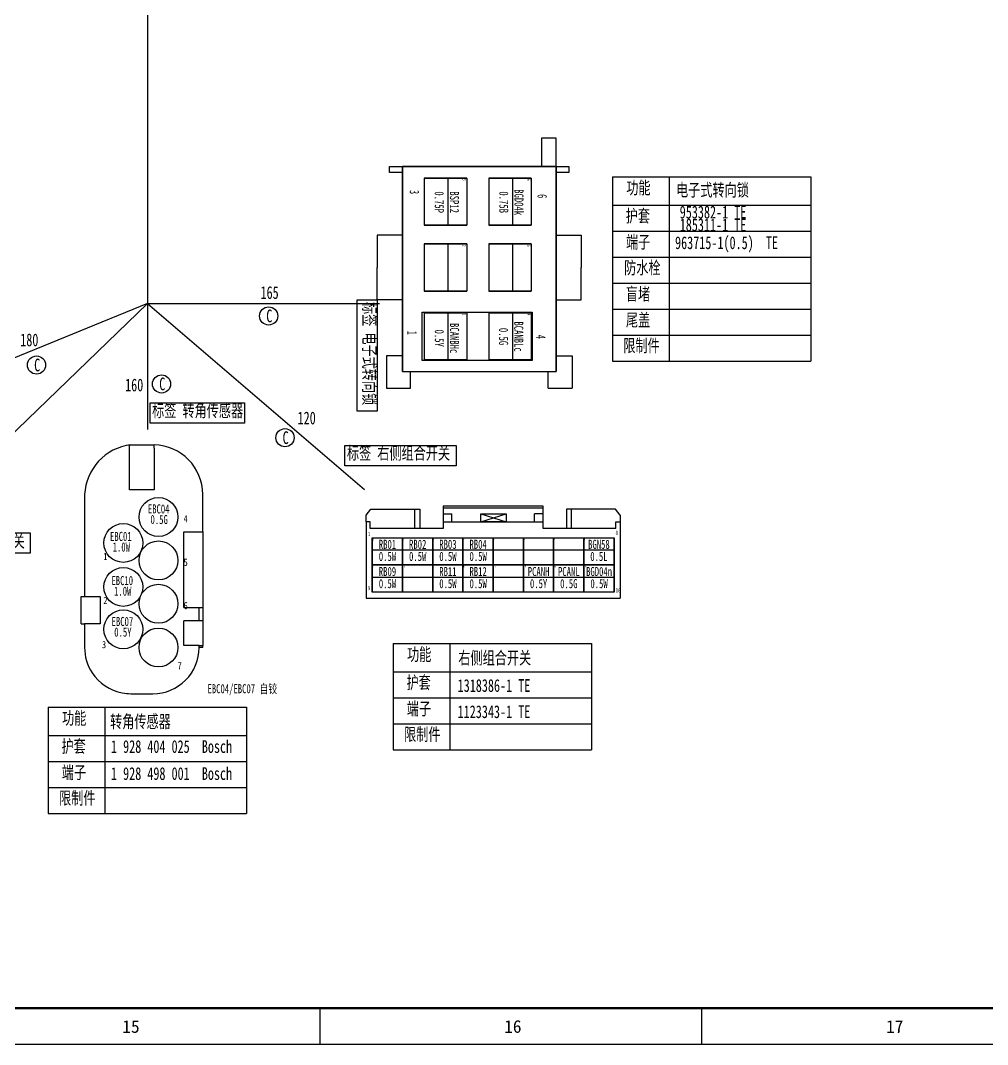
# Model space of a CAD drawing. Header units: millimetres. Extents: x 1543 to 5748, y 1576 to 2417.
# Drawn here: x 3037.9 to 3304.1, y 1576.3 to 1858.1 of the extents above; entities that cross this region are included whole.
import ezdxf

# ---------------------------------------------------------------- set-up
doc = ezdxf.new("R2010")
doc.units = ezdxf.units.MM
doc.layers.get('0').update_dxf_attribs({"lineweight": 25})
doc.layers.add('11文本层', color=255, linetype='Continuous')
for name, color, linetype, lineweight in [('1轮廓实线层', 7, 'Continuous', 50), ('6文字层', 3, 'Continuous', 25), ('_0', 7, 'Continuous', 25), ('图框层', 7, 'Continuous', 25)]:
    doc.layers.add(name, color=color, linetype=linetype, lineweight=lineweight)
doc.styles.add('FST', font='', dxfattribs={"width": 0.67})
doc.styles.get("Standard").update_dxf_attribs({"font": ''})
doc.styles.add('T仿宋_GB2312', font='', dxfattribs={"width": 0.6})
doc.styles.add('仿宋体', font='', dxfattribs={"width": 0.7, "height": 3.5})
doc.styles.add('仿宋体GB2312', font='', dxfattribs={"width": 0.7})
doc.styles.add('标准', font='fangsong.ttf', dxfattribs={"width": 0.7, "height": 3.5})
doc.styles.get('FST').set_extended_font_data('宋体')
doc.styles.get('Standard').set_extended_font_data('SimSun')
doc.styles.get('T仿宋_GB2312').set_extended_font_data('宋体')
doc.styles.get('仿宋体').set_extended_font_data('SimSun')
doc.styles.get('仿宋体GB2312').set_extended_font_data('SimSun')

# ---------------------------------------------------------------- blocks, each defined once
blk = doc.blocks.new('ZwmFrameMain_A0X5^_^分区图框^_^landscape')
at = {"color": 3}
for p, q in [((1551.88, 0), (1551.88, -10)), ((1657, 0), (1657, -10))]:
    blk.add_line(p, q, dxfattribs=at)
at = {"lineweight": 50}
blk.add_line((4170, 0), (0, 0), dxfattribs=at)
at = {"layer": '图框层', "color": 1}
blk.add_line((4180, -10), (-25, -10), dxfattribs=at)
at = {"color": 3, "char_height": 3.5, "attachment_point": 1}
for s, insert in [('15', (1497.53, -3.29)), ('16', (1602.65, -3.29)), ('17', (1707.78, -3.29))]:
    blk.add_mtext_dynamic_manual_height_columns(s, width=5.7094, gutter_width=1, heights=[0], dxfattribs=dict(at, insert=insert))

msp = doc.modelspace()

# ---------------------------------------------------------------- linework, layer by layer
at = {"color": 0, "lineweight": -3}
for p, q in [((3181.3, 1825.71), (3181.3, 1817.94)), ((3185.31, 1825.71), (3181.3, 1825.71)), ((3185.31, 1817.94), (3185.31, 1825.71)), ((3147.09, 1817.94), (3143.07, 1817.94)), ((3160.75, 1814.78), (3149.05, 1814.78)), ((3149.05, 1814.78), (3160.75, 1814.78)), ((3160.75, 1814.78), (3149.05, 1814.78)), ((3149.05, 1814.78), (3149.05, 1801.78)), ((3149.05, 1814.78), (3160.75, 1814.78)), ((3149.05, 1814.78), (3149.05, 1801.78)), ((3160.75, 1814.78), (3149.05, 1814.78)), ((3149.05, 1814.78), (3160.75, 1814.78)), ((3155.55, 1814.78), (3155.55, 1801.78)), ((3160.75, 1814.78), (3160.75, 1801.78)), ((3160.75, 1814.78), (3160.75, 1801.78)), ((3160.75, 1814.78), (3160.75, 1801.78)), ((3160.75, 1814.78), (3160.75, 1801.78)), ((3160.75, 1814.78), (3160.75, 1801.78)), ((3160.75, 1814.78), (3160.75, 1801.78)), ((3160.75, 1814.78), (3160.75, 1801.78)), ((3166.81, 1814.78), (3178.51, 1814.78)), ((3178.51, 1814.78), (3166.81, 1814.78)), ((3166.81, 1814.78), (3166.81, 1801.78)), ((3166.81, 1814.78), (3178.51, 1814.78)), ((3166.81, 1814.78), (3166.81, 1801.78)), ((3178.51, 1814.78), (3166.81, 1814.78)), ((3166.81, 1814.78), (3178.51, 1814.78)), ((3178.51, 1814.78), (3166.81, 1814.78)), ((3173.31, 1814.78), (3173.31, 1801.78)), ((3178.51, 1814.78), (3178.51, 1801.78)), ((3178.51, 1814.78), (3178.51, 1801.78)), ((3178.51, 1814.78), (3178.51, 1801.78)), ((3178.51, 1814.78), (3178.51, 1801.78)), ((3178.51, 1814.78), (3178.51, 1801.78)), ((3178.51, 1814.78), (3178.51, 1801.78)), ((3178.51, 1814.78), (3178.51, 1801.78)), ((3160.75, 1801.78), (3149.05, 1801.78)), ((3149.05, 1801.78), (3160.75, 1801.78)), ((3160.75, 1801.78), (3149.05, 1801.78)), ((3149.05, 1801.78), (3160.75, 1801.78)), ((3160.75, 1801.78), (3149.05, 1801.78)), ((3149.05, 1801.78), (3160.75, 1801.78)), ((3160.75, 1801.78), (3149.05, 1801.78)), ((3149.05, 1801.78), (3160.75, 1801.78)), ((3166.81, 1801.78), (3178.51, 1801.78)), ((3178.51, 1801.78), (3166.81, 1801.78)), ((3166.81, 1801.78), (3178.51, 1801.78)), ((3178.51, 1801.78), (3166.81, 1801.78)), ((3166.81, 1801.78), (3178.51, 1801.78)), ((3178.51, 1801.78), (3166.81, 1801.78)), ((3166.81, 1801.78), (3178.51, 1801.78)), ((3178.51, 1801.78), (3166.81, 1801.78)), ((3136.12, 1799.01), (3136.12, 1790.13)), ((3143.07, 1799.01), (3136.12, 1799.01)), ((3185.31, 1799.01), (3192.26, 1799.01)), ((3192.26, 1799.01), (3192.26, 1790.13)), ((3160.75, 1796.63), (3149.05, 1796.63)), ((3149.05, 1796.63), (3160.75, 1796.63)), ((3160.75, 1796.63), (3149.05, 1796.63)), ((3149.05, 1796.63), (3149.05, 1783.63)), ((3149.05, 1796.63), (3160.75, 1796.63)), ((3149.05, 1796.63), (3149.05, 1783.63)), ((3160.75, 1796.63), (3149.05, 1796.63)), ((3149.05, 1796.63), (3160.75, 1796.63)), ((3155.55, 1796.63), (3155.55, 1783.63)), ((3160.75, 1796.63), (3160.75, 1783.63)), ((3160.75, 1796.63), (3160.75, 1783.63)), ((3160.75, 1796.63), (3160.75, 1783.63)), ((3160.75, 1796.63), (3160.75, 1783.63)), ((3160.75, 1796.63), (3160.75, 1783.63)), ((3160.75, 1796.63), (3160.75, 1783.63)), ((3160.75, 1796.63), (3160.75, 1783.63)), ((3166.81, 1796.63), (3178.51, 1796.63)), ((3178.51, 1796.63), (3166.81, 1796.63)), ((3166.81, 1796.63), (3166.81, 1783.63)), ((3166.81, 1796.63), (3178.51, 1796.63)), ((3166.81, 1796.63), (3166.81, 1783.63)), ((3178.51, 1796.63), (3166.81, 1796.63)), ((3166.81, 1796.63), (3178.51, 1796.63)), ((3178.51, 1796.63), (3166.81, 1796.63)), ((3173.31, 1796.63), (3173.31, 1783.63)), ((3178.51, 1796.63), (3178.51, 1783.63)), ((3178.51, 1796.63), (3178.51, 1783.63)), ((3178.51, 1796.63), (3178.51, 1783.63)), ((3178.51, 1796.63), (3178.51, 1783.63)), ((3178.51, 1796.63), (3178.51, 1783.63)), ((3178.51, 1796.63), (3178.51, 1783.63)), ((3178.51, 1796.63), (3178.51, 1783.63)), ((3136.12, 1781.25), (3136.12, 1790.13)), ((3192.26, 1781.25), (3192.26, 1790.13)), ((3160.75, 1783.63), (3149.05, 1783.63)), ((3149.05, 1783.63), (3160.75, 1783.63)), ((3160.75, 1783.63), (3149.05, 1783.63)), ((3149.05, 1783.63), (3160.75, 1783.63)), ((3160.75, 1783.63), (3149.05, 1783.63)), ((3149.05, 1783.63), (3160.75, 1783.63)), ((3160.75, 1783.63), (3149.05, 1783.63)), ((3149.05, 1783.63), (3160.75, 1783.63)), ((3166.81, 1783.63), (3178.51, 1783.63)), ((3178.51, 1783.63), (3166.81, 1783.63)), ((3166.81, 1783.63), (3178.51, 1783.63)), ((3178.51, 1783.63), (3166.81, 1783.63)), ((3166.81, 1783.63), (3178.51, 1783.63)), ((3178.51, 1783.63), (3166.81, 1783.63)), ((3166.81, 1783.63), (3178.51, 1783.63)), ((3178.51, 1783.63), (3166.81, 1783.63)), ((3143.07, 1781.25), (3136.12, 1781.25)), ((3185.31, 1781.25), (3192.26, 1781.25)), ((3160.75, 1777.68), (3149.05, 1777.68)), ((3149.05, 1777.68), (3160.75, 1777.68)), ((3160.75, 1777.68), (3149.05, 1777.68)), ((3149.05, 1777.68), (3149.05, 1764.69)), ((3149.05, 1777.68), (3160.75, 1777.68)), ((3149.05, 1777.68), (3149.05, 1764.69)), ((3160.75, 1777.68), (3149.05, 1777.68)), ((3149.05, 1777.68), (3160.75, 1777.68)), ((3155.55, 1777.68), (3155.55, 1764.69)), ((3160.75, 1777.68), (3160.75, 1764.69)), ((3160.75, 1777.68), (3160.75, 1764.69)), ((3160.75, 1777.68), (3160.75, 1764.69)), ((3160.75, 1777.68), (3160.75, 1764.69)), ((3160.75, 1777.68), (3160.75, 1764.69)), ((3160.75, 1777.68), (3160.75, 1764.69)), ((3160.75, 1777.68), (3160.75, 1764.69)), ((3166.81, 1777.68), (3178.51, 1777.68)), ((3178.51, 1777.68), (3166.81, 1777.68)), ((3166.81, 1777.68), (3166.81, 1764.69)), ((3166.81, 1777.68), (3178.51, 1777.68)), ((3166.81, 1777.68), (3166.81, 1764.69)), ((3178.51, 1777.68), (3166.81, 1777.68)), ((3166.81, 1777.68), (3178.51, 1777.68)), ((3178.51, 1777.68), (3166.81, 1777.68)), ((3173.31, 1777.68), (3173.31, 1764.69)), ((3178.51, 1777.68), (3178.51, 1764.69)), ((3178.51, 1777.68), (3178.51, 1764.69)), ((3178.51, 1777.68), (3178.51, 1764.69)), ((3178.51, 1777.68), (3178.51, 1764.69)), ((3178.51, 1777.68), (3178.51, 1764.69)), ((3178.51, 1777.68), (3178.51, 1764.69)), ((3178.51, 1777.68), (3178.51, 1764.69)), ((3138.64, 1765.82), (3138.64, 1756.92)), ((3143.07, 1765.82), (3138.64, 1765.82)), ((3160.75, 1764.69), (3149.05, 1764.69)), ((3149.05, 1764.69), (3160.75, 1764.69)), ((3160.75, 1764.69), (3149.05, 1764.69)), ((3149.05, 1764.69), (3160.75, 1764.69)), ((3160.75, 1764.69), (3149.05, 1764.69)), ((3149.05, 1764.69), (3160.75, 1764.69)), ((3160.75, 1764.69), (3149.05, 1764.69)), ((3149.05, 1764.69), (3160.75, 1764.69)), ((3166.81, 1764.69), (3178.51, 1764.69)), ((3178.51, 1764.69), (3166.81, 1764.69)), ((3166.81, 1764.69), (3178.51, 1764.69)), ((3178.51, 1764.69), (3166.81, 1764.69)), ((3166.81, 1764.69), (3178.51, 1764.69)), ((3178.51, 1764.69), (3166.81, 1764.69)), ((3166.81, 1764.69), (3178.51, 1764.69)), ((3178.51, 1764.69), (3166.81, 1764.69)), ((3185.31, 1765.82), (3189.75, 1765.82)), ((3189.75, 1765.82), (3189.75, 1756.92)), ((3145.22, 1756.92), (3145.22, 1761.48)), ((3183.17, 1756.92), (3183.17, 1761.48))]:
    msp.add_line(p, q, dxfattribs=at)
at = {"color": 0, "lineweight": -3, "ltscale": 0.1905}
for p, q in [((3143.07, 1761.48), (3143.07, 1817.94)), ((3143.07, 1817.94), (3143.07, 1761.48)), ((3185.31, 1761.48), (3185.31, 1817.94)), ((3185.31, 1817.94), (3185.31, 1761.48))]:
    msp.add_line(p, q, dxfattribs=at)
at = {"color": 0, "lineweight": -3, "ltscale": 0.1425}
for p, q in [((3185.31, 1817.94), (3143.07, 1817.94)), ((3143.07, 1817.94), (3185.31, 1817.94)), ((3143.07, 1761.48), (3185.31, 1761.48))]:
    msp.add_line(p, q, dxfattribs=at)
at = {"color": 0, "lineweight": -3, "ltscale": 0.1}
msp.add_line((3149.37, 1817.94), (3179.01, 1817.94), dxfattribs=at)
at = {"lineweight": -3, "ltscale": 0.002509}
msp.add_line((3067.89, 1741.35), (3068.25, 1741.35), dxfattribs=at)
at = {"lineweight": -3, "ltscale": 0.006702}
for p, q in [((3067.89, 1740.38), (3067.89, 1741.35)), ((3074.73, 1740.38), (3074.73, 1741.35))]:
    msp.add_line(p, q, dxfattribs=at)
at = {"lineweight": -3, "ltscale": 0.079515}
for p, q in [((3067.89, 1728.93), (3067.89, 1740.38)), ((3074.73, 1740.38), (3074.73, 1728.93))]:
    msp.add_line(p, q, dxfattribs=at)
at = {"lineweight": -3, "ltscale": 0.042499}
msp.add_line((3068.25, 1741.35), (3074.37, 1741.35), dxfattribs=at)
at = {"lineweight": -3, "ltscale": 0.002501}
msp.add_line((3074.37, 1741.35), (3074.73, 1741.35), dxfattribs=at)
at = {"lineweight": -3, "ltscale": 0.047501}
for p, q in [((3074.73, 1728.93), (3067.89, 1728.93)), ((3082.83, 1686.09), (3082.83, 1692.93)), ((3088.05, 1692.93), (3088.05, 1686.09))]:
    msp.add_line(p, q, dxfattribs=at)
at = {"lineweight": -3, "ltscale": 0.194994}
msp.add_line((3055.53, 1727.67), (3055.53, 1699.59), dxfattribs=at)
at = {"lineweight": -3, "ltscale": 0.07125}
msp.add_line((3088.05, 1717.41), (3088.05, 1727.67), dxfattribs=at)
for p, q in [((3133.06, 1722.01), (3134.3, 1723.64)), ((3134.3, 1723.64), (3147.82, 1723.64)), ((3145.54, 1723.64), (3147.82, 1723.64)), ((3146.45, 1718.34), (3146.45, 1723.64)), ((3147.82, 1723.64), (3147.82, 1719.79)), ((3147.82, 1723.64), (3147.82, 1718.34)), ((3154.21, 1724.48), (3154.21, 1718.34)), ((3181.79, 1724.48), (3154.21, 1724.48)), ((3154.21, 1723.97), (3181.79, 1723.97)), ((3154.21, 1722.36), (3156.6, 1722.36)), ((3156.6, 1720.18), (3156.6, 1722.36)), ((3156.6, 1720.18), (3156.6, 1722.36)), ((3164.63, 1720.18), (3164.63, 1722.36)), ((3164.63, 1722.36), (3171.61, 1722.36)), ((3164.63, 1722.36), (3171.61, 1720.18)), ((3164.63, 1720.18), (3171.61, 1722.36)), ((3171.61, 1722.36), (3171.61, 1720.18)), ((3179.4, 1720.18), (3179.4, 1722.36)), ((3179.4, 1720.18), (3179.4, 1722.36)), ((3181.79, 1722.36), (3179.4, 1722.36)), ((3181.79, 1718.34), (3181.79, 1724.48)), ((3188.18, 1723.64), (3188.18, 1718.34)), ((3188.18, 1723.64), (3188.18, 1719.79)), ((3201.69, 1723.64), (3188.18, 1723.64)), ((3190.46, 1723.64), (3188.18, 1723.64)), ((3189.54, 1718.34), (3189.54, 1723.64)), ((3202.93, 1722.01), (3201.69, 1723.64)), ((3133.06, 1720.18), (3133.06, 1722.01)), ((3133.06, 1720.18), (3133.06, 1716.69)), ((3134.19, 1720.18), (3133.06, 1720.18)), ((3134.19, 1718.34), (3134.19, 1720.18)), ((3154.21, 1720.18), (3181.79, 1720.18)), ((3171.61, 1720.18), (3164.63, 1720.18)), ((3201.81, 1718.34), (3201.81, 1720.18)), ((3201.81, 1720.18), (3202.93, 1720.18)), ((3202.93, 1722.01), (3202.93, 1699.13)), ((3133.06, 1716.69), (3133.06, 1699.13)), ((3154.21, 1718.34), (3134.19, 1718.34)), ((3201.81, 1718.34), (3181.79, 1718.34)), ((3134.72, 1715.76), (3134.72, 1708.27)), ((3134.72, 1708.27), (3134.72, 1715.76)), ((3134.72, 1715.76), (3134.72, 1708.27)), ((3134.72, 1715.76), (3143.04, 1715.76)), ((3143.04, 1715.76), (3151.36, 1715.76)), ((3143.04, 1715.76), (3143.04, 1708.27)), ((3143.04, 1708.27), (3143.04, 1715.76)), ((3143.04, 1715.76), (3143.04, 1708.27)), ((3143.04, 1708.27), (3143.04, 1715.76)), ((3143.04, 1715.76), (3143.04, 1708.27)), ((3151.36, 1715.76), (3159.68, 1715.76)), ((3151.36, 1715.76), (3151.36, 1708.27)), ((3151.36, 1708.27), (3151.36, 1715.76)), ((3151.36, 1715.76), (3151.36, 1708.27)), ((3151.36, 1715.76), (3151.36, 1708.27)), ((3151.36, 1708.27), (3151.36, 1715.76)), ((3159.68, 1715.76), (3159.68, 1708.27)), ((3159.68, 1708.27), (3159.68, 1715.76)), ((3159.68, 1715.76), (3159.68, 1708.27)), ((3159.68, 1708.27), (3159.68, 1715.76)), ((3159.68, 1715.76), (3159.68, 1708.27)), ((3159.68, 1715.76), (3168, 1715.76)), ((3168, 1715.76), (3176.32, 1715.76)), ((3168, 1715.76), (3168, 1708.27)), ((3168, 1708.27), (3168, 1715.76)), ((3168, 1715.76), (3168, 1708.27)), ((3168, 1708.27), (3168, 1715.76)), ((3168, 1715.76), (3168, 1708.27)), ((3176.32, 1715.76), (3176.32, 1708.27)), ((3176.32, 1708.27), (3176.32, 1715.76)), ((3176.32, 1715.76), (3176.32, 1708.27)), ((3176.32, 1708.27), (3176.32, 1715.76)), ((3176.32, 1715.76), (3176.32, 1708.27)), ((3176.32, 1715.76), (3184.64, 1715.76)), ((3184.64, 1708.27), (3184.64, 1715.76)), ((3184.64, 1715.76), (3184.64, 1708.27)), ((3184.64, 1715.76), (3184.64, 1708.27)), ((3184.64, 1708.27), (3184.64, 1715.76)), ((3184.64, 1715.76), (3184.64, 1708.27)), ((3184.64, 1715.76), (3192.96, 1715.76)), ((3192.96, 1715.76), (3201.28, 1715.76)), ((3192.96, 1715.76), (3192.96, 1708.27)), ((3192.96, 1708.27), (3192.96, 1715.76)), ((3192.96, 1715.76), (3192.96, 1708.27)), ((3192.96, 1708.27), (3192.96, 1715.76)), ((3192.96, 1715.76), (3192.96, 1708.27)), ((3201.28, 1715.76), (3201.28, 1708.27)), ((3201.28, 1708.27), (3201.28, 1715.76)), ((3201.28, 1715.76), (3201.28, 1708.27)), ((3201.28, 1708.27), (3201.28, 1715.76)), ((3201.28, 1715.76), (3201.28, 1708.27)), ((3201.28, 1715.76), (3201.28, 1708.27)), ((3201.28, 1708.27), (3201.28, 1715.76)), ((3134.72, 1712.43), (3143.04, 1712.43)), ((3143.04, 1712.43), (3151.36, 1712.43)), ((3151.36, 1712.43), (3159.68, 1712.43)), ((3159.68, 1712.43), (3168, 1712.43)), ((3168, 1712.43), (3176.32, 1712.43)), ((3176.32, 1712.43), (3184.64, 1712.43)), ((3184.64, 1712.43), (3192.96, 1712.43)), ((3192.96, 1712.43), (3201.28, 1712.43)), ((3134.72, 1708.27), (3143.04, 1708.27)), ((3134.72, 1708.27), (3134.72, 1700.78)), ((3134.72, 1700.78), (3134.72, 1708.27)), ((3134.72, 1708.27), (3134.72, 1700.78)), ((3143.04, 1708.27), (3134.72, 1708.27)), ((3143.04, 1708.27), (3143.04, 1700.78)), ((3143.04, 1700.78), (3143.04, 1708.27)), ((3143.04, 1708.27), (3143.04, 1700.78)), ((3143.04, 1700.78), (3143.04, 1708.27)), ((3143.04, 1708.27), (3143.04, 1700.78)), ((3143.04, 1708.27), (3151.36, 1708.27)), ((3151.36, 1708.27), (3143.04, 1708.27)), ((3151.36, 1700.78), (3151.36, 1708.27)), ((3151.36, 1708.27), (3151.36, 1700.78)), ((3151.36, 1708.27), (3151.36, 1700.78)), ((3151.36, 1700.78), (3151.36, 1708.27)), ((3151.36, 1708.27), (3151.36, 1700.78)), ((3151.36, 1708.27), (3159.68, 1708.27)), ((3159.68, 1708.27), (3151.36, 1708.27)), ((3159.68, 1708.27), (3168, 1708.27)), ((3159.68, 1708.27), (3159.68, 1700.78)), ((3159.68, 1700.78), (3159.68, 1708.27)), ((3159.68, 1708.27), (3159.68, 1700.78)), ((3159.68, 1700.78), (3159.68, 1708.27)), ((3159.68, 1708.27), (3159.68, 1700.78)), ((3168, 1708.27), (3159.68, 1708.27)), ((3168, 1708.27), (3168, 1700.78)), ((3168, 1700.78), (3168, 1708.27)), ((3168, 1708.27), (3168, 1700.78)), ((3168, 1700.78), (3168, 1708.27)), ((3168, 1708.27), (3168, 1700.78)), ((3168, 1708.27), (3176.32, 1708.27)), ((3176.32, 1708.27), (3168, 1708.27)), ((3176.32, 1708.27), (3184.64, 1708.27)), ((3176.32, 1708.27), (3176.32, 1700.78)), ((3176.32, 1700.78), (3176.32, 1708.27)), ((3176.32, 1708.27), (3176.32, 1700.78)), ((3176.32, 1700.78), (3176.32, 1708.27)), ((3176.32, 1708.27), (3176.32, 1700.78)), ((3184.64, 1708.27), (3176.32, 1708.27)), ((3184.64, 1708.27), (3192.96, 1708.27)), ((3184.64, 1708.27), (3184.64, 1700.78)), ((3184.64, 1700.78), (3184.64, 1708.27)), ((3184.64, 1708.27), (3184.64, 1700.78)), ((3184.64, 1708.27), (3184.64, 1700.78)), ((3184.64, 1700.78), (3184.64, 1708.27)), ((3192.96, 1708.27), (3184.64, 1708.27)), ((3192.96, 1708.27), (3192.96, 1700.78)), ((3192.96, 1700.78), (3192.96, 1708.27)), ((3192.96, 1708.27), (3192.96, 1700.78)), ((3192.96, 1700.78), (3192.96, 1708.27)), ((3192.96, 1708.27), (3192.96, 1700.78)), ((3192.96, 1708.27), (3201.28, 1708.27)), ((3201.28, 1708.27), (3192.96, 1708.27)), ((3201.28, 1700.78), (3201.28, 1708.27)), ((3201.28, 1708.27), (3201.28, 1700.78)), ((3201.28, 1708.27), (3201.28, 1700.78)), ((3201.28, 1700.78), (3201.28, 1708.27)), ((3201.28, 1708.27), (3201.28, 1700.78)), ((3201.28, 1700.78), (3201.28, 1708.27)), ((3201.28, 1708.27), (3201.28, 1700.78)), ((3134.72, 1704.94), (3143.04, 1704.94)), ((3143.04, 1704.94), (3151.36, 1704.94)), ((3151.36, 1704.94), (3159.68, 1704.94)), ((3159.68, 1704.94), (3168, 1704.94)), ((3168, 1704.94), (3176.32, 1704.94)), ((3176.32, 1704.94), (3184.64, 1704.94)), ((3184.64, 1704.94), (3192.96, 1704.94)), ((3192.96, 1704.94), (3201.28, 1704.94)), ((3143.04, 1700.78), (3134.72, 1700.78)), ((3151.36, 1700.78), (3143.04, 1700.78)), ((3159.68, 1700.78), (3151.36, 1700.78)), ((3168, 1700.78), (3159.68, 1700.78)), ((3176.32, 1700.78), (3168, 1700.78)), ((3184.64, 1700.78), (3176.32, 1700.78)), ((3192.96, 1700.78), (3184.64, 1700.78)), ((3201.28, 1700.78), (3192.96, 1700.78))]:
    msp.add_line(p, q)
at = {"lineweight": -3, "ltscale": 0.145}
for p, q in [((3082.83, 1696.53), (3082.83, 1717.41)), ((3088.05, 1717.41), (3088.05, 1696.53))]:
    msp.add_line(p, q, dxfattribs=at)
at = {"lineweight": -3, "ltscale": 0.029552}
for p, q in [((3082.83, 1717.41), (3087.08, 1717.41)), ((3055.53, 1699.59), (3059.79, 1699.59)), ((3082.83, 1696.53), (3087.08, 1696.53)), ((3059.79, 1692.03), (3055.53, 1692.03)), ((3087.08, 1692.93), (3082.83, 1692.93)), ((3087.08, 1686.09), (3082.83, 1686.09))]:
    msp.add_line(p, q, dxfattribs=at)
at = {"lineweight": -3, "ltscale": 0.006699}
for p, q in [((3087.08, 1717.41), (3088.05, 1717.41)), ((3054.57, 1699.59), (3055.53, 1699.59)), ((3087.08, 1696.53), (3088.05, 1696.53)), ((3054.57, 1692.03), (3055.53, 1692.03)), ((3088.05, 1692.93), (3087.08, 1692.93)), ((3087.08, 1686.09), (3088.05, 1686.09)), ((3088.05, 1685.55), (3087.08, 1685.55))]:
    msp.add_line(p, q, dxfattribs=at)
at = {"lineweight": -3, "ltscale": 0.052499}
for p, q in [((3054.57, 1692.03), (3054.57, 1699.59)), ((3059.79, 1699.59), (3059.79, 1692.03))]:
    msp.add_line(p, q, dxfattribs=at)
at = {"lineweight": -3, "ltscale": 0.025}
for p, q in [((3087.08, 1692.93), (3087.08, 1696.53)), ((3088.05, 1696.53), (3088.05, 1692.93))]:
    msp.add_line(p, q, dxfattribs=at)
at = {"lineweight": -3, "ltscale": 0.045}
msp.add_line((3055.53, 1692.03), (3055.53, 1685.55), dxfattribs=at)
at = {"lineweight": -3, "ltscale": 0.00375}
for p, q in [((3087.08, 1685.55), (3087.08, 1686.09)), ((3088.05, 1685.55), (3088.05, 1686.09))]:
    msp.add_line(p, q, dxfattribs=at)
at = {"lineweight": -3, "ltscale": 0.0425}
msp.add_line((3068.25, 1672.84), (3074.37, 1672.84), dxfattribs=at)
at = {"lineweight": -3}
for centre in [(3075.87, 1721.47), (3066.2, 1714.33), (3075.87, 1709.52), (3066.2, 1702.22), (3075.87, 1697.59), (3066.2, 1690.56), (3075.87, 1685.56)]:
    msp.add_circle(centre, 5.35, dxfattribs=at)
for centre, radius, start, end in [((3070.03, 1726.95), 14.51, 97.0345, 177.1632), ((3074.37, 1727.67), 13.68, 359.9955, 88.492), ((3068.25, 1685.55), 12.72, 179.9961, 213.3618), ((3074.37, 1685.55), 12.71, 269.9913, 0.0159), ((3068.25, 1685.55), 12.71, 213.3461, 259.4024), ((3068.25, 1685.58), 12.74, 259.4048, 269.9862)]:
    msp.add_arc(centre, radius, start, end, dxfattribs=at)
at = {"layer": '11文本层', "color": 0}
for p, q in [((3200.82, 1815.09), (3200.82, 1807.29)), ((3200.82, 1815.09), (3216.42, 1815.09)), ((3216.42, 1815.09), (3216.42, 1764.39)), ((3216.42, 1815.09), (3255.42, 1815.09)), ((3255.42, 1815.09), (3255.42, 1764.39)), ((3255.42, 1815.09), (3255.42, 1807.29)), ((3200.82, 1807.29), (3255.42, 1807.29)), ((3200.82, 1807.29), (3200.82, 1800.14)), ((3200.82, 1800.14), (3255.42, 1800.14)), ((3200.82, 1800.14), (3200.82, 1792.99)), ((3200.82, 1792.99), (3255.42, 1792.99)), ((3200.82, 1792.99), (3200.82, 1785.84)), ((3200.82, 1785.84), (3255.42, 1785.84)), ((3200.82, 1785.84), (3200.82, 1778.69)), ((3200.82, 1778.69), (3255.42, 1778.69)), ((3200.82, 1778.69), (3200.82, 1771.54)), ((3200.82, 1771.54), (3255.42, 1771.54)), ((3200.82, 1771.54), (3200.82, 1764.39)), ((3200.82, 1764.39), (3255.42, 1764.39))]:
    msp.add_line(p, q, dxfattribs=at)
at = {"layer": '11文本层'}
for p, q in [((3140.47, 1686.64), (3140.47, 1678.84)), ((3140.47, 1686.64), (3156.07, 1686.64)), ((3156.07, 1686.64), (3195.07, 1686.64)), ((3156.07, 1686.64), (3156.07, 1657.39)), ((3195.07, 1686.64), (3195.07, 1657.39)), ((3140.47, 1678.84), (3195.07, 1678.84)), ((3140.47, 1678.84), (3140.47, 1671.69)), ((3140.47, 1671.69), (3195.07, 1671.69)), ((3140.47, 1671.69), (3140.47, 1664.54)), ((3140.47, 1664.54), (3195.07, 1664.54)), ((3140.47, 1664.54), (3140.47, 1657.39)), ((3140.47, 1657.39), (3195.07, 1657.39))]:
    msp.add_line(p, q, dxfattribs=at)
at = {"layer": '11文本层', "lineweight": -3}
for p, q in [((3045.5, 1669.09), (3045.5, 1661.29)), ((3045.5, 1669.09), (3061.1, 1669.09)), ((3061.1, 1669.09), (3100.1, 1669.09)), ((3061.1, 1669.09), (3061.1, 1639.84)), ((3100.1, 1669.09), (3100.1, 1639.84)), ((3045.5, 1661.29), (3100.1, 1661.29)), ((3045.5, 1661.29), (3045.5, 1654.14)), ((3045.5, 1654.14), (3100.1, 1654.14)), ((3045.5, 1654.14), (3045.5, 1646.99)), ((3045.5, 1646.99), (3100.1, 1646.99)), ((3045.5, 1646.99), (3045.5, 1639.84)), ((3045.5, 1639.84), (3100.1, 1639.84))]:
    msp.add_line(p, q, dxfattribs=at)
at = {"layer": '1轮廓实线层', "lineweight": -2}
for p, q in [((3072.89, 2010.89), (3072.89, 1745.53)), ((3072.89, 1780.27), (2999.31, 1709.16)), ((3072.89, 1780.27), (3001.88, 1751.18)), ((3072.89, 1780.27), (3132.6, 1729))]:
    msp.add_line(p, q, dxfattribs=at)
at = {"layer": '1轮廓实线层', "lineweight": -3}
msp.add_line((3133.06, 1699.13), (3202.93, 1699.13), dxfattribs=at)
at = {"layer": '1轮廓实线层', "color": 0, "lineweight": -2}
for points in [[(3139.51, 1817.94), (3143.07, 1817.94), (3143.07, 1816.26), (3139.51, 1816.26)], [(3185.31, 1817.94), (3188.87, 1817.94), (3188.87, 1816.26), (3185.31, 1816.26)]]:
    msp.add_lwpolyline(points, close=True, dxfattribs=at)
at = {"layer": '1轮廓实线层', "lineweight": -2}
for points in [[(3136.12, 1781.25), (3136.12, 1750.56), (3130.53, 1750.56), (3130.53, 1781.25)], [(3073.55, 1752.92), (3099.53, 1752.92), (3099.53, 1747.33), (3073.55, 1747.33)], [(3127.14, 1741.18), (3157.83, 1741.18), (3157.83, 1735.59), (3127.14, 1735.59)], [(3009.83, 1717.13), (3040.52, 1717.13), (3040.52, 1711.53), (3009.83, 1711.53)]]:
    msp.add_lwpolyline(points, close=True, dxfattribs=at)
at = {"layer": '1轮廓实线层', "color": 4, "lineweight": 30}
msp.add_lwpolyline([(3178.76, 1777.83), (3178.76, 1764.56), (3148.45, 1764.56), (3148.45, 1777.83)], close=True, dxfattribs=at)
at = {"layer": '6文字层', "lineweight": -3}
for p, q in [((3138.64, 1756.92), (3145.22, 1756.92)), ((3183.17, 1756.92), (3189.75, 1756.92))]:
    msp.add_line(p, q, dxfattribs=at)
at = {"layer": '_0', "lineweight": -3}
msp.add_line((3072.89, 1780.27), (3136.75, 1780.27), dxfattribs=at)
at = {"layer": '_0'}
for centre in [(3106.21, 1776.82), (3042.31, 1763.3), (3076.73, 1758.1), (3110.7, 1743.3)]:
    msp.add_circle(centre, 2.5, dxfattribs=at)

# ---------------------------------------------------------------- block references
at = {"layer": '图框层', "lineweight": -3}
msp.add_blockref('ZwmFrameMain_A0X5^_^分区图框^_^landscape', (1568.4, 1586.27), dxfattribs=at)

# ---------------------------------------------------------------- texts
at = {"color": 0, "lineweight": -3, "width": 0.6}
for s, p in [('3', (3159.56, 1814.55)), ('6', (3177.32, 1814.55)), ('2', (3159.56, 1796.39)), ('5', (3177.32, 1796.39)), ('1', (3159.56, 1777.45)), ('4', (3177.32, 1777.45))]:
    msp.add_text(s, height=0.975, rotation=270, dxfattribs=at).set_placement(p)
at = {"color": 0, "lineweight": -3, "style": 'T仿宋_GB2312', "width": 0.6}
for s, p in [('3', (3145.03, 1811.46)), ('6', (3180.23, 1810.33)), ('1', (3144.42, 1772.73)), ('4', (3179.83, 1771.62))]:
    msp.add_text(s, height=2.6, rotation=270, dxfattribs=at).set_placement(p)
at = {"lineweight": -3, "style": '标准', "width": 0.7}
for s, p in [('4', (3082.8, 1719.98)), ('1', (3060.7, 1709.6)), ('5', (3082.8, 1708.02)), ('2', (3060.7, 1697.49)), ('6', (3082.8, 1696.09)), ('3', (3060.32, 1685.35)), ('7', (3081.16, 1679.55))]:
    msp.add_text(s, height=2, dxfattribs=at).set_placement(p)
at = {"linetype": 'ByBlock', "lineweight": -2, "style": 'FST', "width": 0.67}
for s, height, p in [('1', 1.2, (3133.55, 1716.21)), ('8', 1.2, (3201.71, 1716.52)), ('9', 1.2, (3133.55, 1701.32)), ('16', 1.198, (3201.74, 1700.72))]:
    msp.add_text(s, height=height, dxfattribs=at).set_placement(p)
at = {"width": 0.6}
for s, p in [('1', (3134.8, 1715.08)), ('2', (3143.12, 1715.08)), ('3', (3151.44, 1715.08)), ('4', (3159.76, 1715.08)), ('5', (3168.08, 1715.08)), ('6', (3176.4, 1715.08)), ('7', (3184.72, 1715.08)), ('8', (3193.04, 1715.08)), ('9', (3134.8, 1707.59)), ('10', (3143.12, 1707.59)), ('11', (3151.44, 1707.59)), ('12', (3159.75, 1707.59)), ('13', (3168.07, 1707.59)), ('14', (3176.4, 1707.59)), ('15', (3184.72, 1707.59)), ('16', (3193.04, 1707.59))]:
    msp.add_text(s, height=0.624, dxfattribs=at).set_placement(p)
at = {"color": 0, "char_height": 2.5, "width": 6.2163, "attachment_point": 1, "rotation": 270, "style": '标准'}
for s, insert in [('\\pxqc;BSP12\\P0.75P', (3158.6, 1811.24)), ('\\pxqc;BGD04k\\P0.75B', (3176.37, 1811.24)), ('\\pxqc;BCANBHc\\P0.5Y', (3158.63, 1773.8)), ('\\pxqc;BCANBLc\\P0.5G', (3176.3, 1774.25))]:
    msp.add_mtext(s, dxfattribs=dict(at, insert=insert))
at = {"color": 1, "char_height": 2.5, "width": 6.2163, "attachment_point": 1, "style": '标准'}
for s, insert in [('\\pxsm0.7,ql;{\\fSimSun|b0|i0|c134|p49;EBC04}\\P\\ps*1,qc;0.5G', (3072.96, 1724.95)), ('\\pxsm0.7,ql;{\\fSimSun|b0|i0|c134|p49;EBC01}\\P\\ps*1,qc;1.0W', (3062.54, 1717.38)), ('\\pxsm0.7,ql;{\\fSimSun|b0|i0|c134|p49;EBC10}\\P\\ps*1,qc;1.0W', (3062.93, 1705.23)), ('\\pxsm0.7,ql;{\\fSimSun|b0|i0|c134|p49;EBC07}\\P\\ps*1,qc;0.5Y', (3062.98, 1693.96))]:
    msp.add_mtext(s, dxfattribs=dict(at, insert=insert))
at = {"char_height": 2.5, "width": 8.32, "attachment_point": 1, "style": '标准'}
for s, insert in [('\\pxsm0.8,qc;RB01\\P0.5W', (3134.76, 1715.21)), ('\\pxsm0.8,qc;RB02\\P0.5W', (3143.08, 1715.21)), ('\\pxsm0.8,qc;RB03\\P0.5W', (3151.4, 1715.21)), ('\\pxsm0.8,qc;RB04\\P0.5W', (3159.72, 1715.21)), ('\\pxsm0.8,qc;BGN58\\P0.5L', (3192.96, 1715.21)), ('\\pxsm0.8,qc;RB09\\P0.5W', (3134.76, 1707.72)), ('\\pxsm0.8,qc;RB11\\P0.5W', (3151.4, 1707.72)), ('\\pxsm0.8,qc;RB12\\P0.5W', (3159.72, 1707.72)), ('\\pxsm0.8,qc;PCANH\\P0.5Y', (3176.36, 1707.72)), ('\\pxsm0.8,qc;PCANL\\P0.5G', (3184.68, 1707.72)), ('\\pxsm0.8,qc;BGD04n\\P0.5W', (3193, 1707.72))]:
    msp.add_mtext(s, dxfattribs=dict(at, insert=insert))
at = {"layer": '11文本层', "color": 0, "style": '标准', "width": 0.7}
for s, p in [('功能', (3204.65, 1810.37)), ('电子式转向锁', (3218.35, 1809.74)), ('护套', (3204.5, 1802.62)), ('端子', (3204.58, 1795.42)), ('防水栓', (3204.07, 1788.36)), ('盲堵', (3204.52, 1781.12)), ('尾盖', (3204.56, 1773.97)), ('限制件', (3203.83, 1766.91))]:
    msp.add_text(s, height=3.5, dxfattribs=at).set_placement(p)
at = {"layer": '11文本层', "style": '标准', "width": 0.7}
for s, p in [('功能', (3144.31, 1681.92)), ('右侧组合开关', (3158.42, 1680.96)), ('护套', (3144.16, 1674.17)), ('1318386-1 TE', (3158.23, 1673.34)), ('端子', (3144.24, 1666.97)), ('1123343-1 TE', (3158.23, 1666.13)), ('限制件', (3143.49, 1659.91))]:
    msp.add_text(s, height=3.5, dxfattribs=at).set_placement(p)
at = {"layer": '11文本层', "lineweight": -3, "style": '标准', "width": 0.7}
for s, p in [('功能', (3049.34, 1664.37)), ('转角传感器', (3062.56, 1663.43)), ('护套', (3049.19, 1656.62)), ('1 928 404 025  Bosch', (3062.81, 1656.54)), ('端子', (3049.27, 1649.42)), ('1 928 498 001  Bosch', (3062.81, 1649.1)), ('限制件', (3048.52, 1642.36))]:
    msp.add_text(s, height=3.5, dxfattribs=at).set_placement(p)
at = {"layer": '11文本层', "color": 0, "insert": (3218.08, 1798.72), "char_height": 3.5, "width": 41.519, "attachment_point": 1, "style": '标准'}
msp.add_mtext('963715-1(0.5)  TE', dxfattribs=at)
at = {"layer": '11文本层', "insert": (3135.77, 1780.63), "char_height": 3.5, "width": 30.131, "attachment_point": 1, "rotation": 270, "style": '标准'}
msp.add_mtext('标签 电子式转向锁', dxfattribs=at)
at = {"layer": '11文本层', "char_height": 3.5, "attachment_point": 1, "style": '标准'}
for s, insert, width in [('标签 转角传感器 ', (3074.13, 1752.53), 27.0608), ('标签 右侧组合开关 ', (3127.76, 1740.83), 30.131), ('标签 左侧组合开关 ', (3010.68, 1716.61), 30.9223)]:
    msp.add_mtext(s, dxfattribs=dict(at, insert=insert, width=width))
at = {"layer": '1轮廓实线层', "lineweight": 0, "insert": (3089.38, 1675.46), "char_height": 2.5, "width": 24.0196, "attachment_point": 1}
msp.add_mtext('\\pxsm0.7,ql;{\\W0.7;EBC04/EBC07\\fFangSong_GB2312|b0|i0|c134|p2; 自铰}', dxfattribs=at)
at = {"layer": '_0', "color": 0, "linetype": 'ByBlock', "lineweight": -3, "insert": (3219.37, 1807.14), "char_height": 3.5, "attachment_point": 1, "style": '标准'}
msp.add_mtext_dynamic_manual_height_columns('\\pxsm0.6;953382-1 TE\\P185311-1 TE', width=36.5568, gutter_width=1, heights=[0], dxfattribs=at)
at = {"layer": '_0', "char_height": 3.5, "attachment_point": 1}
for s, insert, width, style in [('165', (3103.97, 1785.01), 5.9278, '仿宋体'), ('C', (3105.56, 1778.58), 2.4249, '仿宋体GB2312'), ('C', (3041.66, 1765.06), 2.4249, '仿宋体GB2312'), ('160', (3066.69, 1759.57), 5.9278, '仿宋体'), ('C', (3076.09, 1759.86), 2.4249, '仿宋体GB2312'), ('120', (3114.18, 1750.48), 5.9278, '仿宋体'), ('C', (3110.05, 1745.06), 7.013, '仿宋体GB2312')]:
    msp.add_mtext(s, dxfattribs=dict(at, insert=insert, width=width, style=style))
at = {"layer": '_0', "color": 1, "insert": (3037.82, 1771.98), "char_height": 3.5, "width": 5.9278, "attachment_point": 1, "style": '仿宋体'}
msp.add_mtext('180', dxfattribs=at)

doc.saveas('drawing.dxf')
